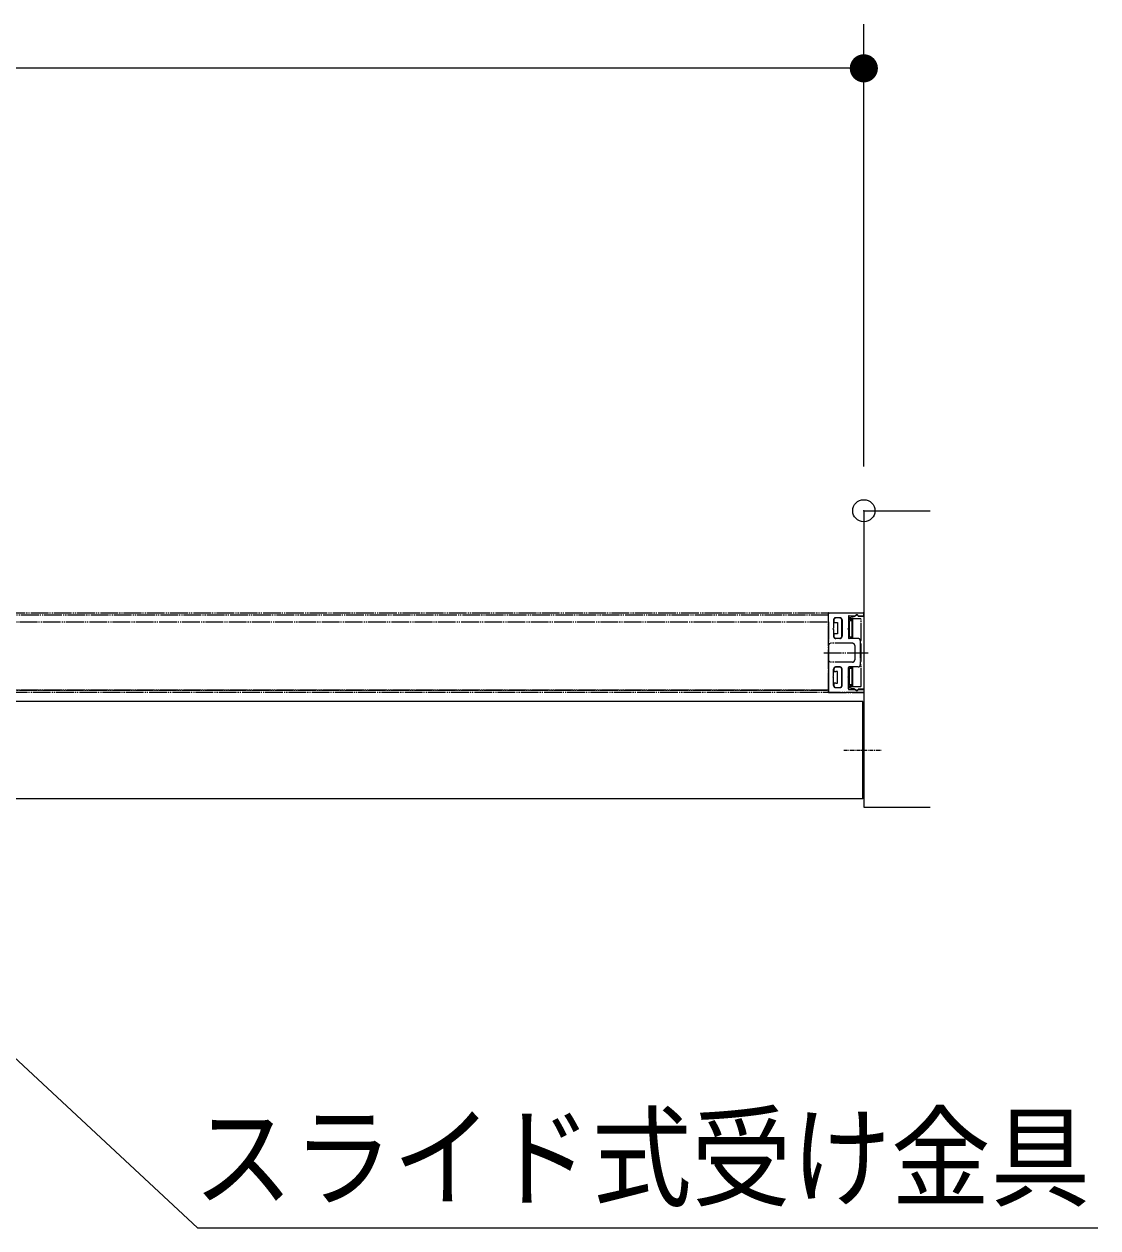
# Model space of a CAD drawing. Units: millimetres, scale not verified. Extents: x -6062 to 6062, y -3045 to 3045.
# Drawn here: x -2483 to -1998, y 1012 to 1556 of the extents above; entities that cross this region are included whole.
import ezdxf
from ezdxf.enums import TextEntityAlignment as Align

# ---------------------------------------------------------------- set-up
doc = ezdxf.new("R2010")
doc.units = ezdxf.units.MM
doc.header["$LTSCALE"] = 20
doc.header["$PDMODE"] = 32
doc.header["$PDSIZE"] = 10
doc.linetypes.add('USER1', pattern=[10.5, 8, -0.5, 0.5, -0.5, 0.5, -0.5])
doc.linetypes.add('USER2', pattern=[2.91, 1.76, -0.4, 0.35, -0.4])
for name, color, linetype, lineweight in [('0-0_2寸法-1', 7, 'Continuous', 15), ('0-1_0', 7, 'Continuous', 25), ('0-3_2寸法-3', 7, 'Continuous', 15), ('0-6_3一般', 7, 'Continuous', 15)]:
    doc.layers.add(name, color=color, linetype=linetype, lineweight=lineweight)
doc.layers.add('0-2_Defpoints', color=7, linetype='Continuous')
doc.styles.add('ＭＳ Ｐゴシック', font='')
doc.styles.get('ＭＳ Ｐゴシック').set_extended_font_data('MS PGothic')

# ---------------------------------------------------------------- blocks, each defined once
blk = doc.blocks.new('_Dot')
at = {"layer": '0-1_0'}
blk.add_line((-10, 0), (-20, 0), dxfattribs=at)
for points in [[(0, 0), (-5.36, 8.44), (-4.26, 9.05)], [(0, 0), (-4.26, 9.05), (-3.09, 9.51)], [(0, 0), (-3.09, 9.51), (-1.87, 9.82)], [(0, 0), (-1.87, 9.82), (-0.63, 9.98)], [(0, 0), (-0.63, 9.98), (0.63, 9.98)], [(0, 0), (0.63, 9.98), (1.87, 9.82)], [(0, 0), (1.87, 9.82), (3.09, 9.51)], [(0, 0), (3.09, 9.51), (4.26, 9.05)], [(0, 0), (4.26, 9.05), (5.36, 8.44)], [(0, 0), (-10, 0), (-9.92, 1.25)], [(0, 0), (-9.92, -1.25), (-10, 0)], [(0, 0), (-9.92, 1.25), (-9.69, 2.49)], [(0, 0), (-9.69, -2.49), (-9.92, -1.25)], [(0, 0), (-9.69, 2.49), (-9.3, 3.68)], [(0, 0), (-9.3, -3.68), (-9.69, -2.49)], [(0, 0), (-9.3, 3.68), (-8.76, 4.82)], [(0, 0), (-8.76, -4.82), (-9.3, -3.68)], [(0, 0), (-8.76, 4.82), (-8.09, 5.88)], [(0, 0), (-8.09, -5.88), (-8.76, -4.82)], [(0, 0), (-8.09, 5.88), (-7.29, 6.85)], [(0, 0), (-7.29, -6.85), (-8.09, -5.88)], [(0, 0), (-7.29, 6.85), (-6.37, 7.71)], [(0, 0), (-6.37, -7.71), (-7.29, -6.85)], [(0, 0), (-6.37, 7.71), (-5.36, 8.44)], [(0, 0), (-5.36, -8.44), (-6.37, -7.71)], [(0, 0), (-4.26, -9.05), (-5.36, -8.44)], [(0, 0), (-3.09, -9.51), (-4.26, -9.05)], [(0, 0), (-1.87, -9.82), (-3.09, -9.51)], [(0, 0), (-0.63, -9.98), (-1.87, -9.82)], [(0, 0), (0.63, -9.98), (-0.63, -9.98)], [(0, 0), (5.36, 8.44), (6.37, 7.71)], [(0, 0), (6.37, 7.71), (7.29, 6.85)], [(0, 0), (7.29, 6.85), (8.09, 5.88)], [(0, 0), (8.09, 5.88), (8.76, 4.82)], [(0, 0), (8.76, 4.82), (9.3, 3.68)], [(0, 0), (9.3, 3.68), (9.69, 2.49)], [(0, 0), (9.69, 2.49), (9.92, 1.25)], [(0, 0), (9.92, 1.25), (10, 0)], [(0, 0), (1.87, -9.82), (0.63, -9.98)], [(0, 0), (3.09, -9.51), (1.87, -9.82)], [(0, 0), (4.26, -9.05), (3.09, -9.51)], [(0, 0), (5.36, -8.44), (4.26, -9.05)], [(0, 0), (6.37, -7.71), (5.36, -8.44)], [(0, 0), (7.29, -6.85), (6.37, -7.71)], [(0, 0), (8.09, -5.88), (7.29, -6.85)], [(0, 0), (8.76, -4.82), (8.09, -5.88)], [(0, 0), (9.3, -3.68), (8.76, -4.82)], [(0, 0), (9.69, -2.49), (9.3, -3.68)], [(0, 0), (9.92, -1.25), (9.69, -2.49)], [(0, 0), (10, 0), (9.92, -1.25)]]:
    blk.add_solid(points, dxfattribs=at)
blk = doc.blocks.new('グループ-6')
at = {"layer": '0-6_3一般'}
for p, q in [((-6320, 26720), (-5720, 26720)), ((-6330, 24996.9), (-39110, 24996.9)), ((-6330, 24116.9), (-6330, 24996.9)), ((-6330, 24116.9), (-39110, 24116.9))]:
    blk.add_line(p, q, dxfattribs=at)
at = {"layer": '0-6_3一般', "linetype": 'USER1'}
for p, q in [((-22880, 25796.9), (-6320, 25796.9)), ((-6638, 25076.9), (-6638, 25796.9)), ((-6636, 25796.9), (-6326, 25796.9)), ((-6320, 25796.9), (-6320, 25076.9)), ((-6640, 25792.3), (-6640, 25792.9)), ((-6638, 25520.9), (-6638, 25788.9)), ((-6594, 25732.9), (-6594, 25659.9)), ((-6592, 25730.9), (-6592, 25710.9)), ((-6592, 25710.9), (-6592, 25704.9)), ((-6592, 25710.9), (-6572, 25710.9)), ((-6536, 25752.9), (-6574, 25752.9)), ((-6538, 25750.9), (-6572, 25750.9)), ((-6518, 25587.9), (-6518, 25730.9)), ((-6516, 25732.9), (-6516, 25585.9)), ((-6460, 25764.9), (-6460, 25659.9)), ((-6458, 25748.9), (-6458, 25750)), ((-6458, 25730.9), (-6458, 25573.9)), ((-6454, 25770.9), (-6396.6, 25770.9)), ((-6453.2, 25755.8), (-6419.9, 25762.5)), ((-6350, 25742.9), (-6452, 25742.9)), ((-6424, 25736.9), (-6452, 25736.9)), ((-6448, 25721.9), (-6448, 25721.7)), ((-6448, 25583.1), (-6448, 25721.7)), ((-6442.8, 25726.9), (-6433.2, 25726.9)), ((-6433, 25726.9), (-6433.2, 25726.9)), ((-6428, 25721.7), (-6428, 25583.1)), ((-6418, 25573.9), (-6418, 25730.9)), ((-6369, 25770.9), (-6320, 25770.9)), ((-6344, 25546.9), (-6344, 25736.9)), ((-6320, 25770.9), (-6320, 25790.9)), ((-6600, 25653.9), (-6594, 25659.9)), ((-6594, 25647.9), (-6600, 25653.9)), ((-6594, 25647.9), (-6594, 25585.9)), ((-6592, 25613.9), (-6592, 25607.9)), ((-6558, 25607.9), (-6572, 25607.9)), ((-6466, 25653.9), (-6460, 25659.9)), ((-6460, 25647.9), (-6466, 25653.9)), ((-6460, 25647.9), (-6460, 25571.9)), ((-6443, 25577.9), (-6442.8, 25577.9)), ((-6433.2, 25577.9), (-6442.8, 25577.9)), ((-6428, 25582.9), (-6428, 25583.1)), ((-6632, 25516.9), (-6634, 25516.9)), ((-6536, 25565.9), (-6574, 25565.9)), ((-6572, 25567.9), (-6538, 25567.9)), ((-6372, 25565.9), (-6454, 25565.9)), ((-6452, 25567.9), (-6424, 25567.9)), ((-6402, 25501.9), (-6402, 25371.9)), ((-6352, 25545.9), (-6352, 25327.9)), ((-6344, 25356.9), (-6344, 25516.9)), ((-6681.4, 25436.9), (-6281.4, 25436.9)), ((-6466, 25436.9), (-6310.5, 25436.9)), ((-6399.6, 25436.9), (-6279.6, 25436.9)), ((-6638, 25352.9), (-6638, 25084.9)), ((-6632, 25356.9), (-6634, 25356.9)), ((-6628, 25351.9), (-6628, 25352.9)), ((-6422, 25351.9), (-6628, 25351.9)), ((-6594, 25225.9), (-6594, 25287.9)), ((-6592, 25285.9), (-6592, 25265.9)), ((-6592, 25265.9), (-6592, 25259.9)), ((-6592, 25265.9), (-6572, 25265.9)), ((-6536, 25307.9), (-6574, 25307.9)), ((-6538, 25305.9), (-6572, 25305.9)), ((-6558, 25265.9), (-6572, 25265.9)), ((-6518, 25142.9), (-6518, 25285.9)), ((-6516, 25140.9), (-6516, 25287.9)), ((-6460, 25225.9), (-6460, 25301.9)), ((-6458, 25299.9), (-6458, 25142.9)), ((-6372, 25307.9), (-6454, 25307.9)), ((-6424, 25305.9), (-6452, 25305.9)), ((-6448, 25290.9), (-6448, 25290.7)), ((-6448, 25152.1), (-6448, 25290.7)), ((-6442.8, 25295.9), (-6433.2, 25295.9)), ((-6433, 25295.9), (-6433.2, 25295.9)), ((-6428, 25290.7), (-6428, 25152.1)), ((-6418, 25142.9), (-6418, 25299.9)), ((-6344, 25136.9), (-6344, 25326.9)), ((-6600, 25219.9), (-6594, 25225.9)), ((-6594, 25213.9), (-6600, 25219.9)), ((-6594, 25140.9), (-6594, 25213.9)), ((-6592, 25168.9), (-6592, 25162.9)), ((-6466, 25219.9), (-6460, 25225.9)), ((-6460, 25213.9), (-6466, 25219.9)), ((-6460, 25108.9), (-6460, 25213.9)), ((-6443, 25146.9), (-6442.8, 25146.9)), ((-6433.2, 25146.9), (-6442.8, 25146.9)), ((-6428, 25151.9), (-6428, 25152.1)), ((-6320, 25076.9), (-22880, 25076.9)), ((-6640, 25081.4), (-6640, 25080.9)), ((-6320, 25076.9), (-6638, 25076.9)), ((-6636, 25076.9), (-6326, 25076.9)), ((-6536, 25120.9), (-6574, 25120.9)), ((-6572, 25122.9), (-6538, 25122.9)), ((-6458, 25123.8), (-6458, 25124.9)), ((-6454, 25102.9), (-6396.6, 25102.9)), ((-6419.9, 25111.3), (-6453.2, 25117.9)), ((-6452, 25136.9), (-6424, 25136.9)), ((-6452, 25130.9), (-6350, 25130.9)), ((-6369, 25102.9), (-6320, 25102.9)), ((-6320, 25102.9), (-6320, 25082.9))]:
    blk.add_line(p, q, dxfattribs=at)
at = {"layer": '0-6_3一般', "linetype": 'USER2'}
blk.add_line((-6502.2, 24556.9), (-6162.2, 24556.9), dxfattribs=at)
at = {"layer": '0-6_3一般'}
blk.add_lwpolyline([(-6320, 26720), (-6320, 24040), (-5720, 24040)], dxfattribs=at)
at = {"layer": '0-6_3一般', "linetype": 'USER1'}
for points in [[(-6638, 25796.9), (-6320, 25796.9), (-6320, 25076.9)], [(-6572, 25710.9), (-6558, 25710.9), (-6558, 25607.9)], [(-6442.8, 25726.9), (-6443, 25726.9), (-6443.2, 25726.8), (-6443.4, 25726.8), (-6443.6, 25726.8), (-6443.8, 25726.7), (-6444, 25726.7), (-6444.2, 25726.6), (-6444.4, 25726.6), (-6444.6, 25726.5), (-6444.7, 25726.4), (-6444.9, 25726.3), (-6445.1, 25726.3), (-6445.3, 25726.2), (-6445.4, 25726), (-6445.6, 25725.9), (-6445.8, 25725.8), (-6445.9, 25725.7), (-6446.1, 25725.6), (-6446.2, 25725.4), (-6446.4, 25725.3), (-6446.5, 25725.1), (-6446.7, 25725), (-6446.8, 25724.8), (-6446.9, 25724.6), (-6447.1, 25724.5), (-6447.2, 25724.3), (-6447.3, 25724.1), (-6447.4, 25724), (-6447.5, 25723.8), (-6447.6, 25723.6), (-6447.6, 25723.4), (-6447.7, 25723.2), (-6447.8, 25723.1), (-6447.8, 25722.9), (-6447.9, 25722.7), (-6447.9, 25722.5), (-6447.9, 25722.3), (-6448, 25722.1), (-6448, 25721.9)], [(-6428, 25721.7), (-6428, 25721.9), (-6428, 25722.1), (-6428.1, 25722.3), (-6428.1, 25722.5), (-6428.1, 25722.7), (-6428.2, 25722.9), (-6428.2, 25723.1), (-6428.3, 25723.3), (-6428.4, 25723.4), (-6428.5, 25723.6), (-6428.5, 25723.8), (-6428.6, 25724), (-6428.7, 25724.1), (-6428.8, 25724.3), (-6428.9, 25724.5), (-6429.1, 25724.6), (-6429.2, 25724.8), (-6429.3, 25725), (-6429.5, 25725.1), (-6429.6, 25725.3), (-6429.8, 25725.4), (-6429.9, 25725.6), (-6430.1, 25725.7), (-6430.2, 25725.8), (-6430.4, 25725.9), (-6430.6, 25726.1), (-6430.7, 25726.2), (-6430.9, 25726.3), (-6431.1, 25726.4), (-6431.3, 25726.4), (-6431.5, 25726.5), (-6431.6, 25726.6), (-6431.8, 25726.6), (-6432, 25726.7), (-6432.2, 25726.8), (-6432.4, 25726.8), (-6432.6, 25726.8), (-6432.8, 25726.9), (-6433, 25726.9)], [(-6416, 25762.9), (-6406.9, 25762.9), (-6385, 25775.5)], [(-6370, 25766.9), (-6320, 25766.9), (-6320, 25106.9), (-6370, 25106.9)], [(-6572, 25607.9), (-6592, 25607.9), (-6592, 25587.9)], [(-6448, 25583.1), (-6448, 25582.9), (-6448, 25582.7), (-6447.9, 25582.5), (-6447.9, 25582.3), (-6447.9, 25582.1), (-6447.8, 25581.9), (-6447.8, 25581.7), (-6447.7, 25581.5), (-6447.6, 25581.3), (-6447.5, 25581.2), (-6447.5, 25581), (-6447.4, 25580.8), (-6447.3, 25580.6), (-6447.2, 25580.5), (-6447.1, 25580.3), (-6446.9, 25580.1), (-6446.8, 25580), (-6446.7, 25579.8), (-6446.5, 25579.6), (-6446.4, 25579.5), (-6446.2, 25579.3), (-6446.1, 25579.2), (-6445.9, 25579.1), (-6445.8, 25578.9), (-6445.6, 25578.8), (-6445.4, 25578.7), (-6445.3, 25578.6), (-6445.1, 25578.5), (-6444.9, 25578.4), (-6444.7, 25578.3), (-6444.5, 25578.2), (-6444.4, 25578.2), (-6444.2, 25578.1), (-6444, 25578.1), (-6443.8, 25578), (-6443.6, 25578), (-6443.4, 25577.9), (-6443.2, 25577.9), (-6443, 25577.9)], [(-6433.2, 25577.9), (-6433, 25577.9), (-6432.8, 25577.9), (-6432.6, 25577.9), (-6432.4, 25578), (-6432.2, 25578), (-6432, 25578.1), (-6431.8, 25578.1), (-6431.6, 25578.2), (-6431.4, 25578.3), (-6431.3, 25578.3), (-6431.1, 25578.4), (-6430.9, 25578.5), (-6430.7, 25578.6), (-6430.6, 25578.7), (-6430.4, 25578.8), (-6430.2, 25579), (-6430.1, 25579.1), (-6429.9, 25579.2), (-6429.8, 25579.4), (-6429.6, 25579.5), (-6429.5, 25579.7), (-6429.3, 25579.8), (-6429.2, 25580), (-6429.1, 25580.1), (-6428.9, 25580.3), (-6428.8, 25580.5), (-6428.7, 25580.6), (-6428.6, 25580.8), (-6428.5, 25581), (-6428.4, 25581.2), (-6428.4, 25581.3), (-6428.3, 25581.5), (-6428.2, 25581.7), (-6428.2, 25581.9), (-6428.1, 25582.1), (-6428.1, 25582.3), (-6428.1, 25582.5), (-6428, 25582.7), (-6428, 25582.9)], [(-6422, 25521.9), (-6628, 25521.9), (-6628, 25520.9)], [(-6344, 25516.9), (-6350, 25516.9), (-6350, 25546.9), (-6344, 25546.9)], [(-6572, 25162.9), (-6558, 25162.9), (-6558, 25265.9)], [(-6442.8, 25295.9), (-6443, 25295.9), (-6443.2, 25295.8), (-6443.4, 25295.8), (-6443.6, 25295.8), (-6443.8, 25295.7), (-6444, 25295.7), (-6444.2, 25295.6), (-6444.4, 25295.6), (-6444.6, 25295.5), (-6444.7, 25295.4), (-6444.9, 25295.3), (-6445.1, 25295.3), (-6445.3, 25295.2), (-6445.4, 25295), (-6445.6, 25294.9), (-6445.8, 25294.8), (-6445.9, 25294.7), (-6446.1, 25294.6), (-6446.2, 25294.4), (-6446.4, 25294.3), (-6446.5, 25294.1), (-6446.7, 25294), (-6446.8, 25293.8), (-6446.9, 25293.6), (-6447.1, 25293.5), (-6447.2, 25293.3), (-6447.3, 25293.1), (-6447.4, 25293), (-6447.5, 25292.8), (-6447.6, 25292.6), (-6447.6, 25292.4), (-6447.7, 25292.2), (-6447.8, 25292.1), (-6447.8, 25291.9), (-6447.9, 25291.7), (-6447.9, 25291.5), (-6447.9, 25291.3), (-6448, 25291.1), (-6448, 25290.9)], [(-6428, 25290.7), (-6428, 25290.9), (-6428, 25291.1), (-6428.1, 25291.3), (-6428.1, 25291.5), (-6428.1, 25291.7), (-6428.2, 25291.9), (-6428.2, 25292.1), (-6428.3, 25292.3), (-6428.4, 25292.4), (-6428.5, 25292.6), (-6428.5, 25292.8), (-6428.6, 25293), (-6428.7, 25293.1), (-6428.8, 25293.3), (-6428.9, 25293.5), (-6429.1, 25293.6), (-6429.2, 25293.8), (-6429.3, 25294), (-6429.5, 25294.1), (-6429.6, 25294.3), (-6429.8, 25294.4), (-6429.9, 25294.6), (-6430.1, 25294.7), (-6430.2, 25294.8), (-6430.4, 25294.9), (-6430.6, 25295.1), (-6430.7, 25295.2), (-6430.9, 25295.3), (-6431.1, 25295.4), (-6431.3, 25295.4), (-6431.5, 25295.5), (-6431.6, 25295.6), (-6431.8, 25295.6), (-6432, 25295.7), (-6432.2, 25295.8), (-6432.4, 25295.8), (-6432.6, 25295.8), (-6432.8, 25295.9), (-6433, 25295.9)], [(-6344, 25326.9), (-6350, 25326.9), (-6350, 25356.9), (-6344, 25356.9)], [(-6572, 25162.9), (-6592, 25162.9), (-6592, 25142.9)], [(-6448, 25152.1), (-6448, 25151.9), (-6448, 25151.7), (-6447.9, 25151.5), (-6447.9, 25151.3), (-6447.9, 25151.1), (-6447.8, 25150.9), (-6447.8, 25150.7), (-6447.7, 25150.5), (-6447.6, 25150.3), (-6447.5, 25150.2), (-6447.5, 25150), (-6447.4, 25149.8), (-6447.3, 25149.6), (-6447.2, 25149.5), (-6447.1, 25149.3), (-6446.9, 25149.1), (-6446.8, 25149), (-6446.7, 25148.8), (-6446.5, 25148.6), (-6446.4, 25148.5), (-6446.2, 25148.3), (-6446.1, 25148.2), (-6445.9, 25148.1), (-6445.8, 25147.9), (-6445.6, 25147.8), (-6445.4, 25147.7), (-6445.3, 25147.6), (-6445.1, 25147.5), (-6444.9, 25147.4), (-6444.7, 25147.3), (-6444.5, 25147.2), (-6444.4, 25147.2), (-6444.2, 25147.1), (-6444, 25147.1), (-6443.8, 25147), (-6443.6, 25147), (-6443.4, 25146.9), (-6443.2, 25146.9), (-6443, 25146.9)], [(-6433.2, 25146.9), (-6433, 25146.9), (-6432.8, 25146.9), (-6432.6, 25146.9), (-6432.4, 25147), (-6432.2, 25147), (-6432, 25147.1), (-6431.8, 25147.1), (-6431.6, 25147.2), (-6431.4, 25147.3), (-6431.3, 25147.3), (-6431.1, 25147.4), (-6430.9, 25147.5), (-6430.7, 25147.6), (-6430.6, 25147.7), (-6430.4, 25147.8), (-6430.2, 25148), (-6430.1, 25148.1), (-6429.9, 25148.2), (-6429.8, 25148.4), (-6429.6, 25148.5), (-6429.5, 25148.7), (-6429.3, 25148.8), (-6429.2, 25149), (-6429.1, 25149.1), (-6428.9, 25149.3), (-6428.8, 25149.5), (-6428.7, 25149.6), (-6428.6, 25149.8), (-6428.5, 25150), (-6428.4, 25150.2), (-6428.4, 25150.3), (-6428.3, 25150.5), (-6428.2, 25150.7), (-6428.2, 25150.9), (-6428.1, 25151.1), (-6428.1, 25151.3), (-6428.1, 25151.5), (-6428, 25151.7), (-6428, 25151.9)], [(-6385, 25098.2), (-6406.9, 25110.9), (-6416, 25110.9)]]:
    blk.add_lwpolyline(points, dxfattribs=at)
for points in [[(-22562, 25096.9), (-6638, 25096.9), (-6638, 25776.9), (-22562, 25776.9)], [(-6640, 25096.9), (-22560, 25096.9), (-22560, 25716.9), (-6640, 25716.9)]]:
    blk.add_lwpolyline(points, close=True, dxfattribs=at)
for centre, radius, start, end in [((-6636, 25792.9), 4, 90, 180), ((-6326, 25790.9), 6, 0, 90), ((-6636, 25792.3), 4, 180, 240), ((-6574, 25732.9), 20, 90, 180), ((-6572, 25730.9), 20, 90, 180), ((-6538, 25730.9), 20, 0, 90), ((-6536, 25732.9), 20, 0, 90), ((-6454, 25764.9), 6, 90, 180), ((-6452, 25750), 6, 101.30993, 180), ((-6452, 25748.9), 6, 180, 270), ((-6452, 25730.9), 6, 97.23876, 172.76124), ((-6452, 25730.9), 6, 172.76124, 180), ((-6452, 25730.9), 6, 90, 97.23876), ((-6424, 25730.9), 6, 82.76124, 90), ((-6424, 25730.9), 6, 7.23876, 82.76124), ((-6416, 25742.9), 20, 90, 101.30993), ((-6424, 25730.9), 6, 0, 7.23876), ((-6384, 25764.9), 14, 33.74899, 154.62307), ((-6380, 25766.9), 10, 0, 120), ((-6369, 25774.9), 4, 213.74899, 270), ((-6350, 25736.9), 6, 0, 90), ((-6574, 25585.9), 20, 180, 270), ((-6572, 25587.9), 20, 180, 270), ((-6538, 25587.9), 20, 270, 0), ((-6536, 25585.9), 20, 270, 0), ((-6634, 25520.9), 4, 180, 270), ((-6632, 25520.9), 4, 270, 0), ((-6454, 25571.9), 6, 180, 270), ((-6452, 25573.9), 6, 180, 187.23876), ((-6452, 25573.9), 6, 187.23876, 262.76124), ((-6452, 25573.9), 6, 262.76124, 270), ((-6424, 25573.9), 6, 270, 277.23876), ((-6424, 25573.9), 6, 277.23876, 352.76124), ((-6422, 25501.9), 20, 0, 90), ((-6424, 25573.9), 6, 352.76124, 0), ((-6372, 25545.9), 20, 0, 90), ((-6422, 25371.9), 20, 270, 0), ((-6634, 25352.9), 4, 90, 180), ((-6632, 25352.9), 4, 0, 90), ((-6574, 25287.9), 20, 90, 180), ((-6572, 25285.9), 20, 90, 180), ((-6538, 25285.9), 20, 0, 90), ((-6536, 25287.9), 20, 0, 90), ((-6454, 25301.9), 6, 90, 180), ((-6452, 25299.9), 6, 97.23876, 172.76124), ((-6452, 25299.9), 6, 172.76124, 180), ((-6452, 25299.9), 6, 90, 97.23876), ((-6424, 25299.9), 6, 82.76124, 90), ((-6424, 25299.9), 6, 7.23876, 82.76124), ((-6424, 25299.9), 6, 0, 7.23876), ((-6372, 25327.9), 20, 270, 0), ((-6574, 25140.9), 20, 180, 270), ((-6572, 25142.9), 20, 180, 270), ((-6538, 25142.9), 20, 270, 0), ((-6536, 25140.9), 20, 270, 0), ((-6452, 25142.9), 6, 180, 187.23876), ((-6452, 25142.9), 6, 187.23876, 262.76124), ((-6424, 25142.9), 6, 277.23876, 352.76124), ((-6424, 25142.9), 6, 352.76124, 0), ((-6636, 25081.4), 4, 120, 180), ((-6636, 25080.9), 4, 180, 270), ((-6454, 25108.9), 6, 180, 270), ((-6452, 25124.9), 6, 90, 180), ((-6452, 25123.8), 6, 180, 258.69007), ((-6452, 25142.9), 6, 262.76124, 270), ((-6424, 25142.9), 6, 270, 277.23876), ((-6416, 25130.9), 20, 258.69007, 270), ((-6384, 25108.9), 14, 205.37693, 326.25101), ((-6380, 25106.9), 10, 240, 0), ((-6369, 25098.9), 4, 90, 146.25101), ((-6350, 25136.9), 6, 270, 0), ((-6326, 25082.9), 6, 270, 0)]:
    blk.add_arc(centre, radius, start, end, dxfattribs=at)

msp = doc.modelspace()

# ---------------------------------------------------------------- linework, layer by layer
at = {"layer": '0-0_2寸法-1'}
for p, q in [((-2103.5, 1356), (-2103.5, 1556)), ((-2116.21, 1536), (-3730.79, 1536))]:
    msp.add_line(p, q, dxfattribs=at)
at = {"layer": '0-2_Defpoints'}
msp.add_point((-2103.5, 1336), dxfattribs=at)
at = {"layer": '0-3_2寸法-3'}
msp.add_lwpolyline([(-2636.5, 1227.68), (-2404.59, 1011.84), (-1997.71, 1011.84)], dxfattribs=at)

# ---------------------------------------------------------------- block references
at = {"layer": '0-0_2寸法-1', "xscale": 0.6356201, "yscale": 0.6356201}
msp.add_blockref('_Dot', (-2103.5, 1536), dxfattribs=at)
at = {"layer": '0-6_3一般', "xscale": 0.05, "yscale": 0.05}
msp.add_blockref('グループ-6', (-1787.5, 0), dxfattribs=at)

# ---------------------------------------------------------------- texts
at = {"layer": '0-3_2寸法-3', "style": 'ＭＳ Ｐゴシック', "width": 0.9}
msp.add_text('スライド式受け金具', height=36.69, dxfattribs=at).set_placement((-2406.52, 1014.39), align=Align.BOTTOM_LEFT)

doc.saveas('drawing.dxf')
